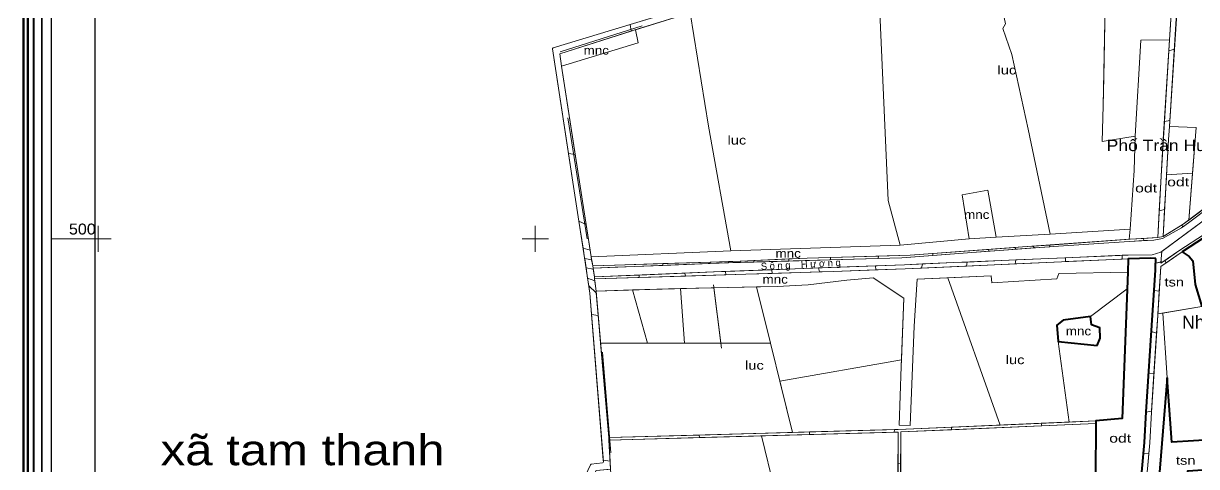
# Model space of a CAD drawing. Header units: metres. Extents: x 558415 to 562400, y 2247179 to 2251032.
# Drawn here: x 558415 to 559756, y 2249240 to 2249746 of the extents above; entities that cross this region are included whole.
import ezdxf
from ezdxf.enums import TextEntityAlignment as Align

# ---------------------------------------------------------------- set-up
doc = ezdxf.new("R2010")
doc.units = ezdxf.units.M
doc.header["$LTSCALE"] = 4
for name, color, linetype, lineweight in [('1', 7, 'Continuous', 13), ('17', 7, 'Continuous', 13), ('2', 7, 'Continuous', 13), ('23', 7, 'Continuous', 13), ('33', 7, 'Continuous', 13), ('4', 7, 'Continuous', 13), ('45', 7, 'Continuous', 13), ('5', 7, 'Continuous', 13), ('6', 7, 'Continuous', 13), ('61', 7, 'Continuous', 25), ('62', 7, 'Continuous', 25), ('63', 7, 'Continuous', 13), ('7', 7, 'Continuous', 13)]:
    doc.layers.add(name, color=color, linetype=linetype, lineweight=lineweight)
for name, color, linetype in [('39', 7, 'Continuous'), ('40', 7, 'Continuous'), ('44', 7, 'Continuous'), ('58', 7, 'Continuous')]:
    doc.layers.add(name, color=color, linetype=linetype)

msp = doc.modelspace()

# ---------------------------------------------------------------- linework, layer by layer
at = {"layer": '1'}
for p, q in [((559234.84, 2249473.115), (559234.907, 2249474.693)), ((559493.296, 2249468.858), (559493.817, 2249473.552)), ((559067.645, 2249455.941), (559067.816, 2249454.497)), ((559067.914, 2249454.169), (559118.687, 2249455.748)), ((559217.88, 2249458.834), (559217.558, 2249462.7)), ((559704.754, 2249394.069), (559710.64, 2249392.151))]:
    msp.add_line(p, q, dxfattribs=at)
for points in [[(559724.614, 2249715.174), (559731.078, 2249716.911), (559737.357, 2249811.319), (559734.737, 2249811.436), (559730.937, 2249811.605), (559735.382, 2249878.946)], [(559735.382, 2249878.946), (559725.412, 2249727.915), (559724.614, 2249715.174)], [(559721.867, 2249570.551), (559722.016, 2249573.222), (559724.278, 2249613.804), (559725.206, 2249628.627), (559725.206, 2249628.627), (559725.663, 2249635.503), (559719.549, 2249634.299), (559718.288, 2249614.158), (559715.925, 2249571.765), (559713.717, 2249532.159)], [(559825.958, 2249580.475), (559740.896, 2249516.74), (559739.986, 2249516.181), (559740.456, 2249513.425)], [(559740.456, 2249513.425), (559747.105, 2249518.222), (559826.222, 2249577.901)], [(559713.717, 2249532.159), (559719.818, 2249533.803), (559721.867, 2249570.551)], [(559696.031, 2249498.044), (559707.59, 2249498.627), (559717.54, 2249500.416), (559739.283, 2249512.579), (559740.456, 2249513.425), (559739.986, 2249516.181), (559718.086, 2249502.732), (559719.818, 2249533.803), (559713.717, 2249532.159), (559712.016, 2249501.639)], [(559695.644, 2249500.565), (559680.458, 2249499.569), (559588.364, 2249492.98), (559588.364, 2249490.818)], [(559588.364, 2249490.818), (559592.608, 2249491.114), (559679.213, 2249497.196)], [(559679.213, 2249497.196), (559696.031, 2249498.044), (559695.644, 2249500.565)], [(559712.016, 2249501.639), (559695.644, 2249500.565), (559696.031, 2249498.044)], [(559805.204, 2249493.26), (559793.557, 2249494.693), (559778.651, 2249505.187), (559764.236, 2249504.71), (559737.045, 2249486.903), (559720.474, 2249475.391), (559721.241, 2249472.27)], [(559721.241, 2249472.27), (559738.723, 2249484.416), (559765.176, 2249501.739), (559777.746, 2249502.155)], [(559454.531, 2249483.319), (559428.631, 2249481.444), (559392.403, 2249480.416), (559392.272, 2249477.483), (559419.399, 2249478.235)], [(559419.399, 2249478.235), (559454.778, 2249480.926), (559454.531, 2249483.319)], [(559518.554, 2249485.833), (559518.363, 2249487.939), (559454.531, 2249483.319), (559454.778, 2249480.926)], [(559454.778, 2249480.926), (559499.37, 2249484.317), (559518.554, 2249485.833)], [(559549.648, 2249488.118), (559548.642, 2249490.131), (559518.363, 2249487.939), (559518.554, 2249485.833)], [(559518.554, 2249485.833), (559531.063, 2249486.822), (559549.648, 2249488.118)], [(559569.001, 2249491.595), (559557.124, 2249490.745), (559548.642, 2249490.131), (559549.648, 2249488.118), (559571.017, 2249489.608)], [(559571.017, 2249489.608), (559569.844, 2249490.765), (559569.001, 2249491.595)], [(559716.638, 2249485.672), (559715.331, 2249484.706), (559705.749, 2249481.845), (559678.109, 2249481.487), (559671.084, 2249481.185), (559671.335, 2249476.773)], [(559715.748, 2249473.646), (559715.922, 2249477.104), (559716.638, 2249485.672)], [(559091.337, 2249469.875), (559065.881, 2249469.04), (559066.102, 2249466.542), (559091.415, 2249467.544), (559145.82, 2249469.697)], [(559145.82, 2249469.697), (559145.909, 2249471.665), (559091.337, 2249469.875)], [(559234.907, 2249474.693), (559225.941, 2249474.291), (559220.904, 2249474.126), (559221.046, 2249472.675)], [(559221.046, 2249472.675), (559225.92, 2249472.868), (559234.84, 2249473.115)], [(559337.659, 2249478.864), (559310.948, 2249478.106), (559289.845, 2249477.159), (559290.048, 2249474.647), (559337.609, 2249475.966)], [(559337.609, 2249475.966), (559337.635, 2249477.492), (559337.659, 2249478.864)], [(559442.822, 2249471.308), (559422.35, 2249470.399), (559389.035, 2249469.147), (559389.352, 2249464.45), (559423.051, 2249465.624)], [(559423.051, 2249465.624), (559441.688, 2249466.482), (559442.822, 2249471.308)], [(559493.817, 2249473.552), (559478.735, 2249472.903), (559442.822, 2249471.308), (559441.688, 2249466.482), (559493.296, 2249468.858)], [(559671.335, 2249476.773), (559678.442, 2249477.072), (559703.502, 2249477.788)], [(559703.502, 2249477.788), (559709.935, 2249477.505), (559709.661, 2249472.057), (559715.748, 2249473.646)], [(559707.763, 2249440.928), (559713.726, 2249440.136), (559715.49, 2249468.274), (559721.241, 2249472.27), (559720.474, 2249475.391), (559715.668, 2249472.052), (559715.748, 2249473.646), (559715.33, 2249473.537), (559709.661, 2249472.057)], [(559709.661, 2249472.057), (559709.443, 2249467.727), (559709.223, 2249464.224), (559707.763, 2249440.928)], [(559118.687, 2249455.748), (559118.741, 2249458.638), (559067.758, 2249456.534)], [(559217.558, 2249462.7), (559213.025, 2249462.53), (559171.176, 2249460.803), (559171.728, 2249457.398), (559217.88, 2249458.834)], [(559707.763, 2249440.928), (559706.004, 2249412.875), (559704.754, 2249394.069)], [(559710.64, 2249392.151), (559711.992, 2249412.488), (559713.726, 2249440.136), (559707.763, 2249440.928)], [(559701.78, 2249254.253), (559702.9, 2249266.502), (559704.623, 2249301.634), (559704.696, 2249302.73), (559698.615, 2249301.605), (559696.913, 2249266.922)], [(559476.228, 2249284.597), (559415.22, 2249281.964), (559410.752, 2249281.839), (559410.478, 2249278.83), (559415.196, 2249278.962)], [(559415.196, 2249278.962), (559414.907, 2249243.177), (559417.904, 2249242.765), (559418.197, 2249279.09), (559476.228, 2249281.595), (559476.228, 2249284.597)], [(559696.913, 2249266.922), (559694.21, 2249237.35), (559691.495, 2249210.99)], [(559696.913, 2249266.922), (559695.797, 2249254.714), (559701.78, 2249254.253)], [(559697.533, 2249211.056), (559700.182, 2249236.77), (559701.78, 2249254.253), (559696.565, 2249254.655), (559695.797, 2249254.714), (559696.913, 2249266.922)]]:
    msp.add_lwpolyline(points, dxfattribs=at)
for points in [[(559719.549, 2249634.299), (559725.663, 2249635.503), (559731.078, 2249716.911), (559724.614, 2249715.174)], [(559392.272, 2249477.483), (559392.403, 2249480.416), (559337.659, 2249478.864), (559337.609, 2249475.966)], [(559588.364, 2249490.818), (559588.364, 2249492.98), (559569.001, 2249491.595), (559571.017, 2249489.608)], [(559671.335, 2249476.773), (559671.084, 2249481.185), (559606.557, 2249478.406), (559606.616, 2249474.055)], [(559199.828, 2249471.835), (559200.044, 2249473.441), (559145.909, 2249471.665), (559145.82, 2249469.697)], [(559221.046, 2249472.675), (559220.904, 2249474.126), (559200.044, 2249473.441), (559199.828, 2249471.835)], [(559250.034, 2249473.537), (559250.085, 2249475.375), (559234.907, 2249474.693), (559234.84, 2249473.115)], [(559290.048, 2249474.647), (559289.845, 2249477.159), (559250.085, 2249475.375), (559250.034, 2249473.537)], [(559324.957, 2249462.251), (559323.908, 2249466.698), (559270.444, 2249464.689), (559270.868, 2249460.513)], [(559340.869, 2249462.762), (559389.352, 2249464.45), (559389.035, 2249469.147), (559323.908, 2249466.698), (559324.957, 2249462.251)], [(559548.885, 2249471.417), (559549.641, 2249475.956), (559493.817, 2249473.552), (559493.296, 2249468.858)], [(559601.788, 2249473.852), (559606.616, 2249474.055), (559606.557, 2249478.406), (559549.641, 2249475.956), (559548.885, 2249471.417)], [(559171.728, 2249457.398), (559171.176, 2249460.803), (559118.741, 2249458.638), (559118.687, 2249455.748)], [(559240.629, 2249459.542), (559270.868, 2249460.513), (559270.444, 2249464.689), (559217.558, 2249462.7), (559217.88, 2249458.834)], [(559701.58, 2249346.31), (559707.562, 2249345.844), (559710.64, 2249392.151), (559704.754, 2249394.069)], [(559698.633, 2249301.98), (559698.615, 2249301.605), (559704.696, 2249302.73), (559707.562, 2249345.844), (559701.58, 2249346.31)], [(559313.532, 2249276.109), (559313.532, 2249279.11), (559187.579, 2249275.576), (559187.712, 2249272.578)], [(559410.478, 2249278.83), (559410.752, 2249281.839), (559313.532, 2249279.11), (559313.532, 2249276.109)], [(559579.366, 2249286.047), (559578.448, 2249289.01), (559476.228, 2249284.597), (559476.228, 2249281.595)], [(559641.216, 2249288.717), (559641.247, 2249291.72), (559578.448, 2249289.01), (559579.366, 2249286.047)], [(559187.712, 2249272.578), (559187.579, 2249275.576), (559084.867, 2249272.693), (559085.108, 2249269.699)], [(559414.158, 2249150.47), (559417.149, 2249149.356), (559417.904, 2249242.765), (559414.907, 2249243.177)]]:
    msp.add_lwpolyline(points, close=True, dxfattribs=at)
for centre, start, end in [((559068.638, 2249456.059), 151.63698, 186.74506), ((559068.809, 2249454.615), 186.74506, 206.48149)]:
    msp.add_arc(centre, 1, start, end, dxfattribs=at)
at = {"layer": '17'}
for p, q in [((559741.833, 2249878.618), (559725.206, 2249628.627)), ((559724.614, 2249715.174), (559725.412, 2249727.915)), ((559715.925, 2249571.765), (559724.614, 2249715.174)), ((559067.855, 2249454.167), (559069.497, 2249440.284)), ((559415.196, 2249278.962), (559084.108, 2249269.671)), ((559413.993, 2249130.055), (559415.196, 2249278.962)), ((559416.994, 2249130.178), (559418.197, 2249279.09)), ((559641.216, 2249288.717), (559418.197, 2249279.09))]:
    msp.add_line(p, q, dxfattribs=at)
for points in [[(559654.379, 2249901.845), (559635.357, 2249896.355), (559513.852, 2249861.088), (559391.834, 2249825.156), (559201.095, 2249766.101), (559177.273, 2249758.782), (559113.865, 2249739.152), (559028.177, 2249711.87)], [(559725.412, 2249727.915), (559725.412, 2249727.915), (559735.382, 2249878.946), (559736.141, 2249885.244)], [(559029.845, 2249697.67), (559063.751, 2249479.47), (559065.881, 2249469.04)], [(559718.086, 2249502.732), (559740.896, 2249516.74), (559847.523, 2249596.633), (559885.113, 2249624.774), (559988.054, 2249707.768)], [(559718.086, 2249502.732), (559724.278, 2249613.804), (559725.206, 2249628.627)], [(559718.086, 2249502.732), (559724.278, 2249613.804), (559725.206, 2249628.627)], [(559715.925, 2249571.765), (559712.016, 2249501.639), (559680.458, 2249499.569)], [(559715.925, 2249571.765), (559712.016, 2249501.639), (559680.458, 2249499.569)], [(559715.49, 2249468.274), (559738.723, 2249484.416), (559765.176, 2249501.739), (559777.746, 2249502.155), (559792.445, 2249491.807), (559827.158, 2249487.536), (559848.294, 2249490.452), (559859.496, 2249492.774), (559880.014, 2249501.661), (559898.768, 2249511.1), (559930.413, 2249527.389), (559967.818, 2249523.355), (560198.052, 2249493.79), (560243.876, 2249486.641)], [(559715.668, 2249472.052), (559737.045, 2249486.903), (559764.236, 2249504.71), (559778.651, 2249505.187), (559793.557, 2249494.693), (559827.136, 2249490.561), (559847.784, 2249493.41), (559858.586, 2249495.649), (559878.742, 2249504.38), (559897.407, 2249513.774), (559929.84, 2249530.468), (559968.17, 2249526.334), (560198.474, 2249496.76), (560244.338, 2249489.605)], [(559065.881, 2249469.04), (559225.941, 2249474.291), (559310.948, 2249478.106), (559428.631, 2249481.444), (559557.124, 2249490.745), (559680.458, 2249499.569), (559712.016, 2249501.639), (559718.086, 2249502.732)], [(559715.668, 2249472.052), (559715.922, 2249477.104), (559716.638, 2249485.672)], [(559067.855, 2249454.167), (559240.629, 2249459.542), (559340.869, 2249462.762), (559423.051, 2249465.624), (559601.788, 2249473.852), (559678.442, 2249477.072), (559703.502, 2249477.788), (559709.935, 2249477.505)], [(559700.674, 2249059.797), (559699.168, 2249071.49), (559691.554, 2249120.607), (559689.68, 2249135.62), (559692.816, 2249170.512), (559694.753, 2249191.906), (559696.466, 2249200.694), (559700.182, 2249236.77), (559702.9, 2249266.502), (559704.623, 2249301.634), (559711.992, 2249412.488), (559715.49, 2249468.274)], [(559709.223, 2249464.224), (559709.443, 2249467.727), (559709.935, 2249477.505)], [(559684.086, 2249140.407), (559686.84, 2249171.051), (559688.805, 2249192.753), (559690.525, 2249201.577), (559694.21, 2249237.35), (559696.913, 2249266.922), (559698.633, 2249301.98), (559706.004, 2249412.875), (559709.223, 2249464.224)], [(559051.574, 2249113.059), (559059.447, 2249215.737), (559069.737, 2249234.917), (559085.997, 2249236.415), (559083.938, 2249272.667), (559069.497, 2249440.284)], [(559641.746, 2249291.742), (559415.22, 2249281.964), (559083.938, 2249272.667)]]:
    msp.add_lwpolyline(points, dxfattribs=at)
at = {"layer": '2'}
msp.add_lwpolyline([(559885.221, 2249622.404), (559747.105, 2249518.222), (559739.283, 2249512.579), (559717.54, 2249500.416), (559707.59, 2249498.627), (559679.213, 2249497.196), (559592.608, 2249491.114), (559531.063, 2249486.822), (559499.37, 2249484.317), (559419.399, 2249478.235), (559225.92, 2249472.868), (559066.102, 2249466.542), (559067.576, 2249456.526), (559213.025, 2249462.53), (559422.35, 2249470.399), (559478.735, 2249472.903), (559678.109, 2249481.487), (559705.749, 2249481.845), (559715.331, 2249484.706), (559806.358, 2249551.96)], dxfattribs=at)
at = {"layer": '23'}
msp.add_lwpolyline([(559806.358, 2249551.96), (559715.331, 2249484.706), (559705.749, 2249481.845), (559678.109, 2249481.487), (559478.735, 2249472.903), (559422.35, 2249470.399), (559213.025, 2249462.53), (559067.576, 2249456.526), (559066.102, 2249466.542), (559225.92, 2249472.868), (559419.399, 2249478.235), (559499.37, 2249484.317), (559531.063, 2249486.822), (559592.608, 2249491.114), (559679.213, 2249497.196), (559707.59, 2249498.627), (559717.54, 2249500.416), (559739.283, 2249512.579), (559747.105, 2249518.222), (559885.221, 2249622.404)], dxfattribs=at)
at = {"layer": '4'}
for p, q in [((559028.601, 2249714.132), (559122.149, 2249743.638)), ((559059.126, 2249499.946), (559037.306, 2249638.415)), ((559086.284, 2249255.069), (559077, 2249370.538))]:
    msp.add_line(p, q, dxfattribs=at)
at = {"layer": '45'}
for p, q in [((559117.555, 2249724.14), (559114.398, 2249739.317)), ((559650.138, 2249685.188), (559649.485, 2249652.421)), ((559203.73, 2249447.311), (559213.068, 2249375.019)), ((559610.596, 2249290.397), (559641.256, 2249291.721))]:
    msp.add_line(p, q, dxfattribs=at)
for points in [[(559686.093, 2249617.365), (559648.257, 2249611.403), (559649.485, 2249652.421), (559652.189, 2249788.114), (559653.418, 2249853.694), (559635.357, 2249896.355), (559513.852, 2249861.088), (559537.843, 2249746.102), (559534.894, 2249740.737), (559545.214, 2249711.046), (559563.641, 2249625.551)], [(559649.485, 2249652.421), (559648.257, 2249611.403), (559686.093, 2249617.365), (559692.629, 2249727.501), (559725.412, 2249727.915), (559734.747, 2249877.446), (559734.846, 2249878.795), (559701.474, 2249879.174), (559680.232, 2249879.118), (559668.36, 2249883.574), (559654.379, 2249901.845), (559635.357, 2249896.355), (559653.418, 2249853.694), (559652.189, 2249788.114), (559650.138, 2249685.188)], [(559417.33, 2249492.835), (559403.693, 2249543.989), (559392.251, 2249802.423)], [(559747.38, 2249521.599), (559847.523, 2249596.633), (559885.111, 2249624.773), (559876.961, 2249800.463), (559735.252, 2249789.236), (559731.4, 2249727.541)], [(559177.273, 2249758.782), (559197.914, 2249628.833), (559223.466, 2249486.462), (559417.33, 2249492.835)], [(559114.398, 2249739.317), (559113.865, 2249739.152), (559028.177, 2249711.87)], [(559028.177, 2249711.87), (559029.845, 2249697.67), (559117.555, 2249724.14)], [(559712.016, 2249501.639), (559718.288, 2249614.158), (559719.031, 2249626.021), (559719.033, 2249626.055), (559725.412, 2249727.915), (559692.629, 2249727.501), (559686.093, 2249617.365)], [(559731.4, 2249727.541), (559725.206, 2249628.627), (559756.011, 2249627.419), (559747.38, 2249521.599)], [(559722.016, 2249573.222), (559751.75, 2249575.18), (559756.011, 2249627.419), (559725.206, 2249628.627)], [(559725.206, 2249628.627), (559724.278, 2249613.804), (559722.016, 2249573.222)], [(559563.641, 2249625.551), (559589.07, 2249505.356), (559680.468, 2249511.08)], [(559686.093, 2249617.365), (559684.89, 2249578.331), (559680.468, 2249511.08), (559679.422, 2249499.501)], [(559680.468, 2249511.08), (559684.89, 2249578.331), (559686.093, 2249617.365)], [(559827.136, 2249490.561), (559815.834, 2249528.877), (559807.644, 2249548.752), (559806.358, 2249551.96), (559716.638, 2249485.672)], [(559679.422, 2249499.501), (559680.468, 2249511.08), (559589.07, 2249505.356), (559527.155, 2249501.779), (559496.198, 2249499.99), (559417.33, 2249492.835), (559223.466, 2249486.462), (559063.751, 2249479.47), (559065.881, 2249469.04)], [(559428.631, 2249481.444), (559557.124, 2249490.745), (559679.422, 2249499.495)], [(559679.422, 2249499.495), (559680.458, 2249499.569), (559712.016, 2249501.639)], [(559765.176, 2249501.739), (559738.723, 2249484.416), (559715.49, 2249468.274), (559712.095, 2249414.131), (559762.466, 2249422.582)], [(559715.668, 2249472.052), (559737.045, 2249486.903), (559764.236, 2249504.71)], [(559762.466, 2249422.582), (559754.72, 2249447.943), (559752.14, 2249474.771), (559747.717, 2249479.779), (559739.757, 2249485.093), (559765.176, 2249501.739)], [(559065.881, 2249469.04), (559225.941, 2249474.291), (559310.948, 2249478.106), (559428.631, 2249481.444)], [(559716.638, 2249485.672), (559715.922, 2249477.104), (559715.668, 2249472.052)], [(559678.066, 2249477.056), (559601.788, 2249473.852), (559423.051, 2249465.624), (559340.869, 2249462.762), (559240.629, 2249459.542), (559067.855, 2249454.167), (559069.497, 2249440.284), (559130.921, 2249442.192), (559201.026, 2249444.1), (559276.536, 2249445.69), (559311.916, 2249447.598), (559356.141, 2249452.686), (559386.443, 2249455.389), (559421.495, 2249432.177)], [(559421.495, 2249432.177), (559418.465, 2249354.015), (559416.171, 2249286.923), (559428.784, 2249286.446), (559433.37, 2249400.121), (559436.645, 2249454.017), (559521.328, 2249457.674), (559522.311, 2249449.725), (559596.675, 2249454.176), (559598.641, 2249460.376), (559677.918, 2249461.966), (559678.066, 2249477.056)], [(559531.819, 2249286.997), (559471.864, 2249455.538), (559436.645, 2249454.017), (559433.37, 2249400.121), (559428.784, 2249286.446), (559416.171, 2249286.923), (559418.465, 2249354.015), (559418.764, 2249361.724), (559279.74, 2249337.281), (559294.196, 2249278.568)], [(559641.256, 2249291.721), (559671.09, 2249294.458), (559677.139, 2249442.854), (559634.9, 2249411.19), (559636.319, 2249401.6), (559645.545, 2249398.048), (559646.255, 2249386.327), (559642.706, 2249378.158), (559597.995, 2249382.42), (559610.596, 2249290.397)], [(559702.9, 2249266.502), (559700.182, 2249236.77), (559696.522, 2249201.233), (559711.259, 2249200.388), (559711.607, 2249204.728), (559722.663, 2249341.021), (559717.688, 2249415.069), (559712.095, 2249414.131)], [(559712.095, 2249414.131), (559711.992, 2249412.488), (559704.623, 2249301.634), (559702.9, 2249266.502)], [(559252.821, 2249122.423), (559305.644, 2249125.285), (559351.342, 2249127.431), (559413.993, 2249130.055), (559415.196, 2249278.962), (559258.765, 2249274.572), (559273.719, 2249213.69), (559089.228, 2249194.486), (559095.333, 2249115.269)], [(559294.196, 2249278.568), (559415.22, 2249281.964), (559531.819, 2249286.997)]]:
    msp.add_lwpolyline(points, dxfattribs=at)
for points in [[(559403.693, 2249543.989), (559417.33, 2249492.835), (559496.198, 2249499.99), (559488.09, 2249550.429), (559517.573, 2249555.795), (559527.155, 2249501.779), (559589.07, 2249505.356), (559563.641, 2249625.551), (559545.214, 2249711.046), (559534.894, 2249740.737), (559537.843, 2249746.102), (559513.852, 2249861.088), (559391.834, 2249825.156), (559392.251, 2249802.423)], [(559223.466, 2249486.462), (559197.914, 2249628.833), (559177.273, 2249758.782), (559114.398, 2249739.317), (559117.555, 2249724.14), (559029.845, 2249697.67), (559063.751, 2249479.47)], [(559718.086, 2249502.732), (559740.896, 2249516.74), (559747.38, 2249521.599), (559751.75, 2249575.18), (559722.016, 2249573.222)], [(559527.155, 2249501.779), (559517.573, 2249555.795), (559488.09, 2249550.429), (559496.198, 2249499.99)], [(559418.764, 2249361.724), (559421.495, 2249432.177), (559386.443, 2249455.389), (559356.141, 2249452.686), (559311.916, 2249447.598), (559276.536, 2249445.69), (559253.17, 2249445.198), (559269.068, 2249380.627), (559212.344, 2249380.627), (559074.637, 2249380.627), (559083.938, 2249272.667), (559294.196, 2249278.568), (559279.74, 2249337.281)], [(559531.819, 2249286.997), (559610.596, 2249290.397), (559597.995, 2249382.42), (559596.575, 2249401.245), (559603.661, 2249407.021), (559602.963, 2249406.928), (559634.9, 2249411.19), (559677.139, 2249442.854), (559677.918, 2249461.966), (559598.641, 2249460.376), (559596.675, 2249454.176), (559522.311, 2249449.725), (559521.328, 2249457.674), (559471.864, 2249455.538)], [(559856.997, 2249278.244), (559860.313, 2249257.317), (559940.471, 2249264.829), (559935.298, 2249295.825), (559927.006, 2249348.41), (560002.741, 2249355.923), (559980.275, 2249461.216), (559969.771, 2249459.606), (559908.962, 2249448.338), (559892.377, 2249446.191), (559876.346, 2249444.045), (559858.103, 2249439.752), (559801.716, 2249430.094), (559762.466, 2249422.582), (559717.688, 2249415.069), (559722.663, 2249341.021), (559728.191, 2249267.513), (559802.268, 2249271.805)], [(559074.637, 2249380.627), (559128.444, 2249380.627), (559111.335, 2249441.584), (559069.497, 2249440.284)], [(559170.801, 2249380.627), (559166.07, 2249443.149), (559111.495, 2249441.589), (559111.335, 2249441.584), (559128.444, 2249380.627)], [(559212.344, 2249380.627), (559204.136, 2249444.165), (559201.026, 2249444.1), (559166.07, 2249443.149), (559170.801, 2249380.627)], [(559269.068, 2249380.627), (559253.17, 2249445.198), (559204.136, 2249444.165), (559212.344, 2249380.627)], [(559294.196, 2249278.568), (559269.068, 2249380.627), (559074.637, 2249380.627), (559083.938, 2249272.667)], [(559640.572, 2249225.554), (559641.216, 2249288.717), (559418.197, 2249279.09), (559416.994, 2249130.178), (559541.945, 2249135.299), (559542.624, 2249227.236)], [(559273.719, 2249213.69), (559258.765, 2249274.572), (559084.108, 2249269.671), (559085.997, 2249236.415), (559089.228, 2249194.486)]]:
    msp.add_lwpolyline(points, close=True, dxfattribs=at)
at = {"layer": '45', "lineweight": 40}
for points in [[(559791.713, 2249492.322), (559777.746, 2249502.155), (559765.176, 2249501.739), (559739.757, 2249485.093), (559747.717, 2249479.779), (559752.14, 2249474.771), (559754.72, 2249447.943), (559762.466, 2249422.582)], [(559709.935, 2249477.505), (559703.502, 2249477.788), (559678.442, 2249477.072), (559678.066, 2249477.056), (559677.918, 2249461.966)], [(559709.223, 2249464.224), (559709.443, 2249467.727), (559709.935, 2249477.505)], [(559677.918, 2249461.966), (559671.09, 2249294.458), (559641.247, 2249291.72), (559640.572, 2249225.554), (559640.51, 2249211.84), (559641.165, 2249195.942), (559688.805, 2249192.753)], [(559688.805, 2249192.753), (559690.525, 2249201.577), (559694.21, 2249237.35), (559696.913, 2249266.922), (559698.633, 2249301.98), (559706.004, 2249412.875), (559709.223, 2249464.224)]]:
    msp.add_lwpolyline(points, dxfattribs=at)
for points in [[(559642.706, 2249378.158), (559646.255, 2249386.327), (559645.545, 2249398.048), (559636.319, 2249401.6), (559634.9, 2249411.19), (559603.661, 2249407.021), (559596.575, 2249401.245), (559597.995, 2249382.42)], [(559711.607, 2249204.728), (559747.54, 2249210.63), (559746.434, 2249234.777), (559803.374, 2249238.533), (559808.349, 2249239.074), (559802.268, 2249271.805), (559728.191, 2249267.513), (559722.663, 2249341.021)]]:
    msp.add_lwpolyline(points, close=True, dxfattribs=at)
at = {"layer": '5'}
for p, q in [((559117.555, 2249724.14), (559114.398, 2249739.317)), ((559725.206, 2249628.627), (559756.011, 2249627.419)), ((559756.011, 2249627.419), (559747.38, 2249521.599)), ((559680.468, 2249511.08), (559679.422, 2249499.501)), ((559063.751, 2249479.47), (559223.466, 2249486.462)), ((559739.752, 2249485.096), (559747.717, 2249479.779)), ((559423.275, 2249470.434), (559423.275, 2249470.44)), ((559677.918, 2249461.966), (559678.066, 2249477.056)), ((559747.717, 2249479.779), (559752.14, 2249474.771)), ((559752.14, 2249474.771), (559754.72, 2249447.943)), ((559521.328, 2249457.674), (559522.311, 2249449.725)), ((559596.675, 2249454.176), (559598.641, 2249460.376)), ((559754.72, 2249447.943), (559762.466, 2249422.582)), ((559712.095, 2249414.131), (559762.466, 2249422.582))]:
    msp.add_line(p, q, dxfattribs=at)
for points in [[(559635.357, 2249896.355), (559653.418, 2249853.694), (559652.189, 2249788.114), (559649.485, 2249652.421), (559648.257, 2249611.403), (559686.093, 2249617.365)], [(559417.33, 2249492.835), (559403.693, 2249543.989), (559392.251, 2249802.423), (559391.834, 2249825.156)], [(559063.751, 2249479.47), (559223.466, 2249486.462), (559417.33, 2249492.835), (559403.693, 2249543.989), (559392.251, 2249802.423)], [(559028.177, 2249711.87), (559029.845, 2249697.67), (559117.555, 2249724.14)], [(559725.412, 2249727.915), (559692.629, 2249727.501), (559686.093, 2249617.365)], [(559686.093, 2249617.365), (559684.89, 2249578.331), (559680.468, 2249511.08)], [(559496.198, 2249499.99), (559488.09, 2249550.429), (559517.573, 2249555.795), (559527.155, 2249501.779)], [(559417.33, 2249492.835), (559496.198, 2249499.99), (559527.155, 2249501.779), (559589.07, 2249505.356), (559680.468, 2249511.08)], [(559640.572, 2249225.554), (559641.247, 2249291.72), (559671.09, 2249294.458), (559677.918, 2249461.966), (559678.066, 2249477.056)], [(559069.497, 2249440.284), (559130.921, 2249442.192), (559201.026, 2249444.1), (559276.536, 2249445.69), (559311.916, 2249447.598), (559356.141, 2249452.686), (559386.443, 2249455.389), (559421.495, 2249432.177), (559418.465, 2249354.015), (559416.171, 2249286.923), (559428.784, 2249286.446), (559433.37, 2249400.121), (559436.645, 2249454.017), (559521.328, 2249457.674), (559522.311, 2249449.725), (559596.675, 2249454.176), (559598.641, 2249460.376), (559677.918, 2249461.966)], [(559696.522, 2249201.233), (559711.259, 2249200.388), (559711.607, 2249204.728), (559722.663, 2249341.021), (559717.688, 2249415.069)], [(559602.963, 2249406.928), (559634.9, 2249411.19), (559636.319, 2249401.6), (559645.545, 2249398.048), (559646.255, 2249386.327), (559642.706, 2249378.158), (559597.995, 2249382.42), (559596.575, 2249401.245)], [(559596.575, 2249401.245), (559603.661, 2249407.021), (559602.963, 2249406.928)], [(559802.268, 2249271.805), (559728.191, 2249267.513), (559722.663, 2249341.021)]]:
    msp.add_lwpolyline(points, dxfattribs=at)
msp.add_lwpolyline([(559722.663, 2249341.021), (559728.191, 2249267.513), (559802.268, 2249271.805), (559808.349, 2249239.074), (559803.374, 2249238.533), (559746.434, 2249234.777), (559747.54, 2249210.63), (559711.607, 2249204.728)], close=True, dxfattribs=at)
at = {"layer": '6'}
for p, q in [((559211.454, 2249776.711), (559020.225, 2249718.433)), ((559056.39, 2249478.148), (559062.467, 2249437.852)), ((559062.475, 2249437.782), (559077.852, 2249244.736)), ((559063.25, 2249241.551), (559051.399, 2249216.15)), ((559076.973, 2249243.663), (559064.038, 2249242.121))]:
    msp.add_line(p, q, dxfattribs=at)
msp.add_lwpolyline([(559019.528, 2249717.324), (559042.961, 2249564.965), (559056.39, 2249478.152)], dxfattribs=at)
for centre, start, end in [((559020.516, 2249717.476), 106.94907, 188.74377), ((559055.401, 2249477.999), 8.57529, 8.79312), ((559061.478, 2249437.703), 4.55421, 8.57529), ((559064.156, 2249241.128), 96.79913, 154.98864), ((559076.855, 2249244.656), 276.79913, 4.55421)]:
    msp.add_arc(centre, 1, start, end, dxfattribs=at)
at = {"layer": '61', "lineweight": 60}
msp.add_lwpolyline([(558414.512, 2247315.512), (558414.512, 2251031.893), (562400.184, 2251031.893), (562400.184, 2247315.512)], dxfattribs=at)
at = {"layer": '61', "lineweight": 53}
msp.add_lwpolyline([(558419.512, 2247315.512), (558419.512, 2251026.893), (562395.184, 2251026.893), (562395.184, 2247315.512)], dxfattribs=at)
at = {"layer": '61', "lineweight": 40}
msp.add_lwpolyline([(558426.512, 2247315.512), (558426.512, 2251019.893), (562388.184, 2251019.893), (562388.184, 2247315.512)], dxfattribs=at)
at = {"layer": '61', "lineweight": 35}
msp.add_lwpolyline([(558435.512, 2247315.512), (558435.512, 2251010.893), (562379.184, 2251010.893), (562379.184, 2247315.512)], dxfattribs=at)
at = {"layer": '61'}
msp.add_lwpolyline([(558446.512, 2247315.512), (558446.512, 2250999.893), (562368.184, 2250999.893), (562368.184, 2247315.512)], dxfattribs=at)
at = {"layer": '62'}
msp.add_lwpolyline([(558496.512, 2247315.512), (558496.512, 2250949.893), (562318.184, 2250949.893), (562318.184, 2247315.512)], dxfattribs=at)
at = {"layer": '63'}
for p, q in [((558500, 2249485), (558500, 2249515)), ((559000, 2249485), (559000, 2249515)), ((558446.512, 2249500), (558496.512, 2249500)), ((558485, 2249500), (558515, 2249500)), ((558985, 2249500), (559015, 2249500))]:
    msp.add_line(p, q, dxfattribs=at)
at = {"layer": '7'}
for p, q in [((559019.528, 2249717.324), (559037.956, 2249597.51)), ((559067.816, 2249454.497), (559067.645, 2249455.941)), ((559062.475, 2249437.782), (559064.405, 2249413.552)), ((559063.25, 2249241.551), (559051.399, 2249216.15)), ((559076.973, 2249243.663), (559064.038, 2249242.121))]:
    msp.add_line(p, q, dxfattribs=at)
for points in [[(559211.454, 2249776.711), (559108.412, 2249745.308), (559109.539, 2249737.775), (559113.865, 2249739.152), (559114.398, 2249739.317), (559177.273, 2249758.782), (559201.095, 2249766.101), (559356.152, 2249814.108)], [(559037.956, 2249597.51), (559045.555, 2249596.569), (559029.845, 2249697.67), (559028.177, 2249711.87), (559109.539, 2249737.775), (559108.412, 2249745.309), (559020.225, 2249718.433)], [(559049.897, 2249520.129), (559058.027, 2249516.305), (559045.555, 2249596.569), (559037.956, 2249597.51)], [(559037.956, 2249597.51), (559042.961, 2249564.965), (559049.897, 2249520.129)], [(559064.423, 2249476.177), (559063.751, 2249479.47), (559062.541, 2249487.257), (559054.651, 2249489.395), (559056.39, 2249478.152)], [(559056.39, 2249478.148), (559056.458, 2249477.7), (559064.423, 2249476.177)], [(559067.758, 2249456.534), (559067.576, 2249456.526), (559066.254, 2249465.512), (559058.096, 2249466.834), (559059.856, 2249455.167), (559068.108, 2249452.031)], [(559068.108, 2249452.031), (559067.855, 2249454.167), (559067.914, 2249454.169)], [(559064.405, 2249413.552), (559071.912, 2249412.252), (559069.68, 2249438.164), (559061.218, 2249446.134), (559062.467, 2249437.852)], [(559043.668, 2249121.238), (559052.031, 2249119.021), (559058.418, 2249202.322), (559059.447, 2249215.737), (559069.737, 2249234.917), (559083.009, 2249236.14), (559085.997, 2249236.415), (559085.467, 2249245.752), (559077.702, 2249246.624), (559077.852, 2249244.736)]]:
    msp.add_lwpolyline(points, dxfattribs=at)
for points in [[(559054.651, 2249489.395), (559062.541, 2249487.257), (559058.027, 2249516.305), (559049.897, 2249520.129)], [(559066.254, 2249465.512), (559066.102, 2249466.542), (559065.881, 2249469.04), (559064.423, 2249476.177), (559056.458, 2249477.7), (559058.096, 2249466.834)], [(559069.68, 2249438.164), (559069.497, 2249440.284), (559068.108, 2249452.031), (559059.856, 2249455.167), (559061.218, 2249446.134)], [(559077.702, 2249246.624), (559085.467, 2249245.752), (559084.108, 2249269.671), (559085.108, 2249269.699), (559084.867, 2249272.693), (559083.938, 2249272.667), (559071.912, 2249412.252), (559064.405, 2249413.552)]]:
    msp.add_lwpolyline(points, close=True, dxfattribs=at)
for centre, start, end in [((559020.516, 2249717.476), 106.94907, 188.74377), ((559055.401, 2249477.999), 8.57529, 8.79312), ((559068.638, 2249456.059), 151.66937, 186.74506), ((559068.809, 2249454.615), 186.74506, 206.48149), ((559061.478, 2249437.703), 4.55421, 8.57529), ((559064.156, 2249241.128), 96.79913, 154.98864), ((559076.855, 2249244.656), 276.79913, 4.55421)]:
    msp.add_arc(centre, 1, start, end, dxfattribs=at)

# ---------------------------------------------------------------- texts
at = {"layer": '33'}
for s, width, p in [('mnc', 1.15, (559069.725, 2249710.802)), ('luc', 1.25, (559539.346, 2249688.165)), ('luc', 1.25, (559230.546, 2249607.968)), ('odt', 1.35, (559698.608, 2249553.121)), ('odt', 1.35, (559735.269, 2249560.129)), ('mnc', 1.15, (559504.914, 2249522.818)), ('mnc', 1.15, (559289.198, 2249478.402)), ('mnc', 1.15, (559274.395, 2249448.793)), ('tsn', 1.25, (559730.79, 2249445.563)), ('mnc', 1.15, (559621.228, 2249389.575)), ('luc', 1.25, (559250.622, 2249350.335)), ('luc', 1.25, (559548.814, 2249356.679)), ('odt', 1.35, (559668.998, 2249266.881)), ('tsn', 1.25, (559743.947, 2249241.574))]:
    msp.add_text(s, height=10, dxfattribs=dict(at, width=width)).set_placement(p, align=Align.CENTER)
at = {"layer": '39', "width": 1.15}
msp.add_text('Phố Trần Huy Liệu', height=13, dxfattribs=at).set_placement((559653.59, 2249600.479))
at = {"layer": '40'}
msp.add_text('Nhà máy tấm lợp ', height=15, dxfattribs=at).set_placement((559819.449, 2249397.254), align=Align.CENTER)
at = {"layer": '44'}
msp.add_text('S ô n g    H ư ơ n g', height=8, rotation=2.925, dxfattribs=at).set_placement((559258.156, 2249464.43))
at = {"layer": '58', "width": 1.2}
msp.add_text('xã tam thanh', height=35, dxfattribs=at).set_placement((558733.782, 2249240.991), align=Align.CENTER)
at = {"layer": '63', "width": 1.1}
msp.add_text('500', height=12.5, dxfattribs=at).set_placement((558466.512, 2249505))

doc.saveas('drawing.dxf')
